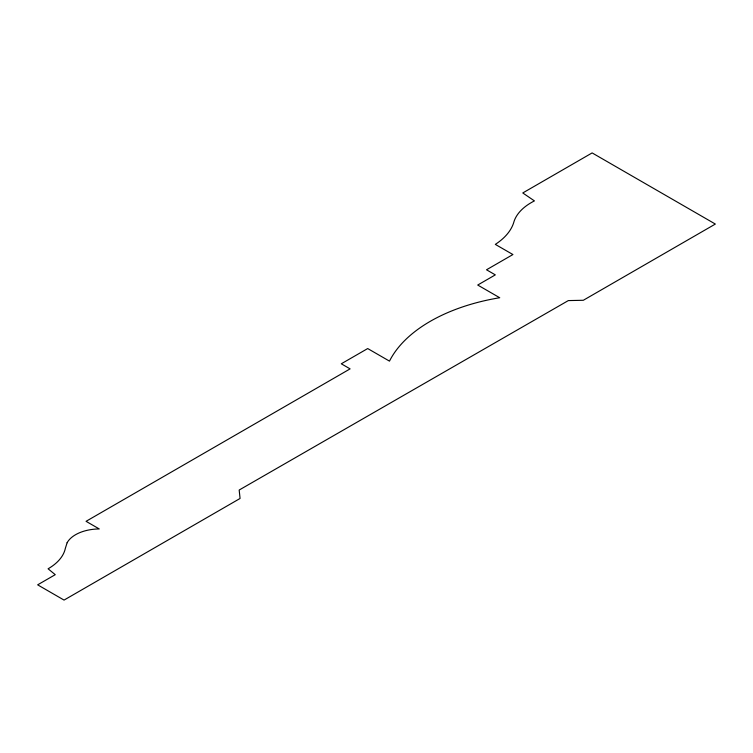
<?xml version="1.0" encoding="UTF-8"?>
<svg xmlns="http://www.w3.org/2000/svg" width="753" height="753" viewBox="0 0 753 753"><rect width="100%" height="100%" fill="white"/><g stroke="black" fill="none" stroke-linecap="round" stroke-linejoin="round"><path stroke-width="1.13" d="M67.111 542.753L65.323 548.438A60.24 34.779 0 0 1 48.088 568.797L55.251 574.671L37.65 584.836L64.052 600.085L240.075 498.458L239.172 490.034L568.327 300.588L583.33 300.278L715.35 224.055L592.131 152.915L522.78 192.956L534.423 200.9A62.65 36.172 0 0 0 513.998 221.58A77.239 44.596 0 0 1 495.314 244.386L512.925 254.542L486.513 269.79L495.314 274.873L477.713 285.039L499.719 297.736A160.878 92.883 0 0 0 389.48 361.129L367.699 348.554L341.297 363.793L350.098 368.876L86.058 521.321L99.255 528.945A34.167 19.729 0 0 0 67.111 542.753"/></g></svg>
